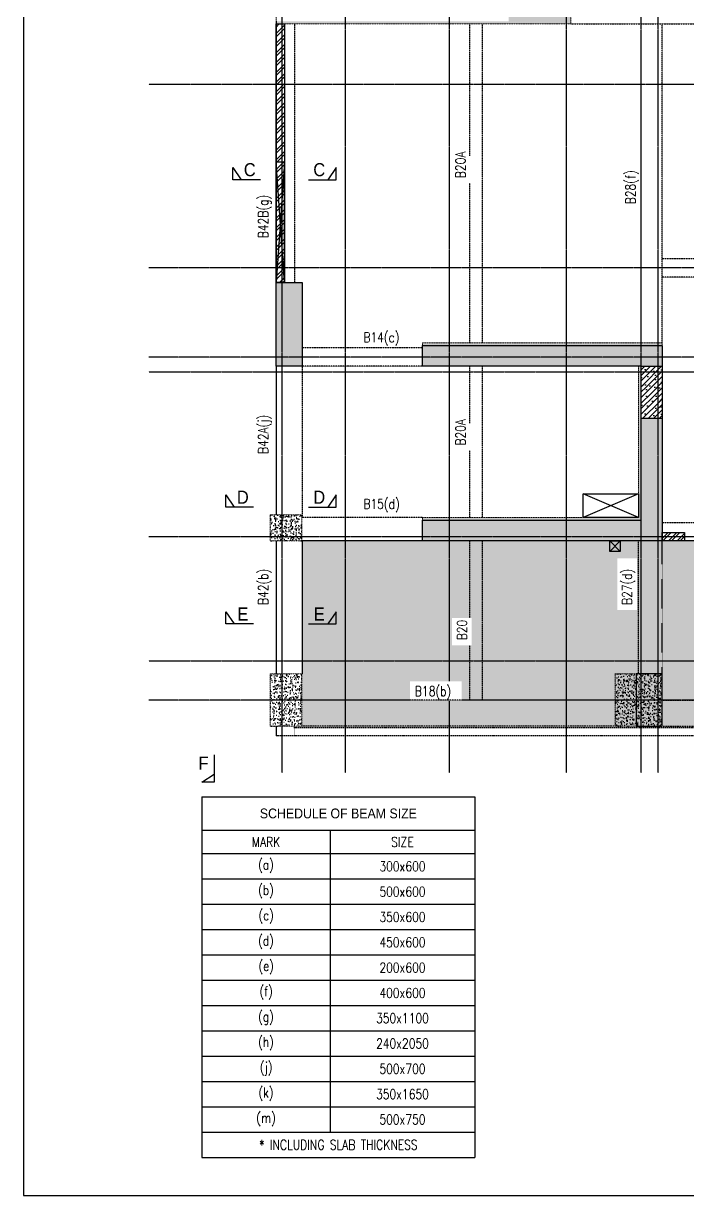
# Model space of a CAD drawing. Header units: millimetres. Extents: x 0 to 129060, y 0 to 42675.
# Drawn here: x 91634 to 104315, y 0 to 22407 of the extents above; entities that cross this region are included whole.
import ezdxf

# ---------------------------------------------------------------- set-up
doc = ezdxf.new("R2010")
doc.units = ezdxf.units.MM
doc.linetypes.add('CENTER', pattern=[2, 1.25, -0.25, 0.25, -0.25])
doc.linetypes.add('HIDDEN', pattern=[0.375, 0.25, -0.125])
doc.layers.add('Boundary', color=40, linetype='Continuous', lineweight=30)
doc.layers.add('COL', color=1, linetype='Continuous', lineweight=0)
for name, color, linetype in [('PI-SCHEDULE', 190, 'Continuous'), ('PI_BEAM NO.', 4, 'Continuous'), ('PI_COLUMN & SHEAR WALL', 1, 'Continuous'), ('PI_COLUMN HATCH', 32, 'Continuous'), ('PI_CUTOUT', 140, 'Continuous'), ('PI_GRIDS', 33, 'Continuous'), ('PI_HATCH', 250, 'Continuous'), ('PI_RCC BEAM', 3, 'HIDDEN'), ('PI_SECTION MARKING', 1, 'Continuous'), ('PI_SHEAR WALL CUTOUT', 6, 'Continuous')]:
    doc.layers.add(name, color=color, linetype=linetype)
doc.styles.add('4-PI-FRAMING PLANS$0$ROMANS', font='romans.shx', dxfattribs={"width": 0.8})
doc.styles.add('ROMANS', font='romans.shx', dxfattribs={"width": 0.8})
doc.styles.get("Standard").update_dxf_attribs({"font": 'arial.ttf'})
doc.styles.add('TITLE', font='arial.ttf', dxfattribs={"width": 0.7})
pattern_1 = [(50, (-2437663.43, 215745.03), (141.8311096, -12.408614), [14.8305085, -163.135593]), (355, (-2437663.43, 215745.03), (-27.436704, 148.7385575), [11.864407, -130.5084746]), (100.4514445, (-2437651.61, 215743.99), (114.394405, 136.329942), [12.603993, -138.6439205]), (46.1842, (-2437663.43, 215784.57), (211.036421, -32.729801), [22.245763, -244.70339]), (96.6356355, (-2437645.84, 215781.85), (184.820159, 192.622322), [18.906, -207.965998]), (351.184164, (-2437663.43, 215784.57), (184.820159, 192.622322), [17.79661, -195.762712]), (21, (-2437643.66, 215774.69), (118.032468, -79.613905), [14.8305085, -163.135593]), (326, (-2437643.66, 215774.69), (48.113201, 143.391252), [11.864407, -130.5084746]), (71.451445, (-2437633.82, 215768.05), (166.145668, 63.7773466), [12.603992, -138.6439205]), (37.5, (-2437663.43, 215745.025), (2.4044912, 65.8264683), [0, -128.9265537, 0, -132.4858757, 0, -131.0028249]), (7.5, (-2437663.43, 215745.025), (52.0194, 77.9910165), [0, -75.5367232, 0, -125.960452, 0, -49.9293785]), (327.5, (-2437707.527, 215745.025), (105.5581088, -4.4600029), [0, -49.4350282, 0, -154.237288, 0, -204.661017]), (317.5, (-2437727.3, 215745.025), (115.319299, 19.7947705), [0, -64.2655367, 0, -102.4293785, 0, -145.338983])]
pattern_2 = [(50, (-2437663.43, 215745.03), (141.8311096, -12.408614), [14.8305085, -163.135593]), (355, (-2437663.43, 215745.03), (-27.436704, 148.7385575), [11.864407, -130.5084746]), (100.4514445, (-2437651.61, 215743.99), (114.394405, 136.329942), [12.603993, -138.6439205]), (46.1842, (-2437663.43, 215784.57), (211.036421, -32.729801), [22.245763, -244.70339]), (96.6356355, (-2437645.84, 215781.85), (184.820159, 192.622322), [18.906, -207.965998]), (351.184164, (-2437663.43, 215784.57), (184.820159, 192.622322), [17.79661, -195.762712]), (21, (-2437643.66, 215774.69), (118.032468, -79.613905), [14.8305085, -163.135593]), (326, (-2437643.66, 215774.69), (48.113201, 143.391252), [11.864407, -130.5084746]), (71.451445, (-2437633.82, 215768.05), (166.145668, 63.7773466), [12.603992, -138.6439205]), (37.5, (-2437663.43, 215745.025), (2.4044912, 65.8264683), [0, -128.9265537, 0, -132.4858757, 0, -131.0028249]), (7.5, (-2437663.43, 215745.025), (52.0194, 77.9910165), [0, -75.5367232, 0, -125.960452, 0, -49.9293785]), (327.5, (-2437707.527, 215745.025), (105.5581088, -4.4600029), [0, -49.4350282, 0, -154.237288, 0, -204.661017]), (317.5, (-2437727.3, 215745.025), (115.319299, 19.7947705), [0, -64.2655367, 0, -102.4293785, 0, -145.338983])]

msp = doc.modelspace()

# ---------------------------------------------------------------- hatches: boundary and pattern name
at = {"layer": 'PI_COLUMN HATCH'}
h = msp.add_hatch(color=256, dxfattribs=at)
h.dxf.hatch_style = 1
h.paths.add_polyline_path([(100896.8, 22398.3), (100896.8, 22848.3), (102086.8, 22848.3), (102086.8, 22448.3), (100896.8, 22448.3)])
h = msp.add_hatch(dxfattribs=at)
h.set_pattern_fill('AR-CONC', color=256, scale=19.774011, style=0)
h.set_pattern_definition([(50, (-2437663.43, 215745.03), (141.8311096, -12.408614), [14.8305085, -163.135593]), (355, (-2437663.43, 215745.03), (-27.436704, 148.7385575), [11.864407, -130.5084746]), (100.4514445, (-2437651.61, 215743.99), (114.394405, 136.329942), [12.603993, -138.6439205]), (46.1842, (-2437663.43, 215784.57), (211.036421, -32.729801), [22.245763, -244.70339]), (96.6356355, (-2437645.84, 215781.85), (184.820159, 192.622322), [18.906, -207.965998]), (351.184164, (-2437663.43, 215784.57), (184.820159, 192.622322), [17.79661, -195.762712]), (21, (-2437643.66, 215774.69), (118.032468, -79.613905), [14.8305085, -163.135593]), (326, (-2437643.66, 215774.69), (48.113201, 143.391252), [11.864407, -130.5084746]), (71.451445, (-2437633.82, 215768.05), (166.145668, 63.7773466), [12.603992, -138.6439205]), (37.5, (-2437663.43, 215745.025), (2.4044912, 65.8264683), [0, -128.9265537, 0, -132.4858757, 0, -131.0028249]), (7.5, (-2437663.43, 215745.025), (52.0194, 77.9910165), [0, -75.5367232, 0, -125.960452, 0, -49.9293785]), (327.5, (-2437707.527, 215745.025), (105.5581088, -4.4600029), [0, -49.4350282, 0, -154.237288, 0, -204.661017]), (317.5, (-2437727.3, 215745.025), (115.319299, 19.7947705), [0, -64.2655367, 0, -102.4293785, 0, -145.338983])])
h.paths.add_polyline_path([(96456.8, 22398.3), (96456.8, 22448.3), (102086.8, 22448.3), (102086.8, 22398.3)])
h = msp.add_hatch(dxfattribs=at)
h.set_pattern_fill('ANSI32', color=256, scale=350, style=0)
h.set_pattern_definition([(45, (-810263.07, 25938.07), (-92.807765, 92.807765), []), (45, (-810201.2, 25938.07), (-92.807765, 92.807765), [])])
h.paths.add_polyline_path([(96616.8, 17453.3), (96456.8, 17453.3), (96456.8, 22398.3), (96616.8, 22398.3)])
h = msp.add_hatch(color=256, dxfattribs=at)
h.dxf.hatch_style = 1
h.paths.add_polyline_path([(96956.8, 15853.3), (96456.8, 15853.3), (96456.8, 17453.3), (96956.8, 17453.3)])
h = msp.add_hatch(dxfattribs=at)
h.set_pattern_fill('AR-CONC', color=256, scale=19.774011, style=0)
h.set_pattern_definition(pattern_2)
h.paths.add_polyline_path([(99256.8, 16253.3), (99256.8, 16303.3), (103831.8, 16303.3), (103831.8, 16253.3)])
h = msp.add_hatch(color=256, dxfattribs=at)
h.dxf.hatch_style = 1
h.paths.add_polyline_path([(99256.8, 15853.3), (99256.8, 16253.3), (99256.8, 16253.3), (103831.8, 16253.3), (103831.8, 15853.3), (103381.8, 15853.3), (99256.8, 15853.3)])
h = msp.add_hatch(dxfattribs=at)
h.set_pattern_fill('AR-CONC', color=256, scale=19.774011, style=0)
h.set_pattern_definition(pattern_2)
h.paths.add_polyline_path([(99256.8, 12913.3), (99256.8, 12963.3), (103381.8, 12963.3), (103381.8, 15853.3), (103432.2, 15853.3), (103431.8, 12913.3)])
h = msp.add_hatch(color=256, dxfattribs=at)
h.dxf.hatch_style = 1
h.paths.add_polyline_path([(99256.8, 12513.3), (99256.8, 12913.3), (103431.8, 12913.3), (103431.8, 14853.3), (103831.8, 14853.3), (103831.8, 12513.3), (99256.8, 12513.3)])
h = msp.add_hatch(dxfattribs=at)
h.set_pattern_fill('AR-CONC', color=256, scale=19.774011, style=0)
h.set_pattern_definition([(50, (-2437663.43, 215745.03), (141.8311096, -12.408614), [14.8305085, -163.135593]), (355, (-2437663.43, 215745.03), (-27.436704, 148.7385575), [11.864407, -130.5084746]), (100.4514445, (-2437651.61, 215743.99), (114.394405, 136.329942), [12.603993, -138.6439205]), (46.1842, (-2437663.43, 215784.57), (211.036421, -32.729801), [22.245763, -244.70339]), (96.6356355, (-2437645.84, 215781.85), (184.820159, 192.622322), [18.906, -207.965998]), (351.184164, (-2437663.43, 215784.57), (184.820159, 192.622322), [17.79661, -195.762712]), (21, (-2437643.66, 215774.69), (118.032468, -79.613905), [14.8305085, -163.135593]), (326, (-2437643.66, 215774.69), (48.113201, 143.391252), [11.864407, -130.5084746]), (71.451445, (-2437633.82, 215768.05), (166.145668, 63.7773466), [12.603992, -138.6439205]), (37.5, (-2437663.43, 215745.025), (2.4044912, 65.8264683), [0, -128.9265537, 0, -132.4858757, 0, -131.0028249]), (7.5, (-2437663.43, 215745.025), (52.0194, 77.9910165), [0, -75.5367232, 0, -125.960452, 0, -49.9293785]), (327.5, (-2437707.527, 215745.025), (105.5581088, -4.4600029), [0, -49.4350282, 0, -154.237288, 0, -204.661017]), (317.5, (-2437727.3, 215745.025), (115.319299, 19.7947705), [0, -64.2655367, 0, -102.4293785, 0, -145.338983])])
h.paths.add_polyline_path([(96346.8, 13013.3), (96946.8, 13013.3), (96946.8, 12513.3), (96346.8, 12513.3)])
h = msp.add_hatch(dxfattribs=at)
h.set_pattern_fill('ANSI32', color=256, scale=12.222222, style=0)
h.set_pattern_definition([(45, (-681725.96, -8091.8), (-82.319014, 82.319014), []), (45, (-681671.08, -8091.8), (-82.319014, 82.319014), [])])
h.paths.add_polyline_path([(103831.8, 12673.3), (104259.3, 12673.3), (104259.3, 12513.3), (103831.8, 12513.3)])
h = msp.add_hatch(dxfattribs=at)
h.set_pattern_fill('AR-CONC', color=256, scale=19.774011, style=0)
h.set_pattern_definition(pattern_1)
h.paths.add_polyline_path([(96946.8, 9973.3), (96946.8, 8973.3), (96346.8, 8973.3), (96346.8, 9973.3)])
h = msp.add_hatch(dxfattribs=at)
h.set_pattern_fill('AR-CONC', color=256, scale=19.774011, style=0)
h.set_pattern_definition(pattern_1)
h.paths.add_polyline_path([(103831.8, 8973.3), (102931.8, 8973.3), (102931.8, 9973.3), (103831.8, 9973.3)])
h = msp.add_hatch(color=256, dxfattribs=at)
h.dxf.hatch_style = 1
h.paths.add_polyline_path([(103331.8, 8973.3), (103831.8, 8973.3), (103831.8, 9973.3), (103331.8, 9973.3)])
at = {"layer": 'PI_HATCH'}
h = msp.add_hatch(dxfattribs=at)
h.set_pattern_fill('ZIGZAG', color=256, scale=1100, style=0)
h.set_pattern_definition([(0, (101117.04, 65655.04), (137.5, 137.5), [137.5, -137.5]), (90, (101254.54, 65655.04), (-137.5, 137.5), [137.5, -137.5])])
h.paths.add_polyline_path([(116881.8, 12513.3), (96956.8, 12513.3), (96956.8, 8973.3), (116881.8, 8973.3)])
at = {"layer": 'PI_SHEAR WALL CUTOUT', "lineweight": -3, "true_color": 0xea14e3}
h = msp.add_hatch(dxfattribs=at)
h.set_pattern_fill('ASPHALT', color=6, scale=600, angle=45)
h.set_pattern_definition([(45, (-579956.2, 16678.23), (-424.26407, 424.26407), [0, -600]), (45, (-580403.66, 16345.3), (-424.26407, 424.26407), [0, -600]), (45, (-580194.8, 16132.15), (-424.26407, 424.26407), [0, -600]), (45, (-579938.17, 16369.7), (-424.26407, 424.26407), [0, -600]), (45, (-579842.74, 16458.74), (-424.26407, 424.26407), [0, -600]), (45, (-580244.6, 16608.25), (-424.26407, 424.26407), [0, -600]), (45, (-580099.34, 16774.7), (-424.26407, 424.26407), [0, -600]), (45, (-580210.7, 16451.3), (-424.26407, 424.26407), [0, -600]), (45, (-580093, 16399.36), (-424.26407, 424.26407), [0, -600]), (45, (-580132.2, 16285.9), (-424.26407, 424.26407), [0, -600]), (45, (-580224.46, 16299.7), (-424.26407, 424.26407), [0, -600]), (45, (-579960.43, 16551), (-424.26407, 424.26407), [0, -600]), (45, (-580212.8, 16529.8), (-424.26407, 424.26407), [0, -600]), (45, (-580354.9, 16506.45), (-424.26407, 424.26407), [0, -600]), (45, (-580097.2, 16634.76), (-424.26407, 424.26407), [0, -600]), (45, (-580320.95, 16324.1), (-424.26407, 424.26407), [0, -600]), (45, (-580045.26, 16379.2), (-424.26407, 424.26407), [0, -600]), (45, (-579780.2, 16324.1), (-424.26407, 424.26407), [0, -600]), (45, (-580050.57, 16064.3), (-424.26407, 424.26407), [0, -600]), (45, (-579981.64, 16215.9), (-424.26407, 424.26407), [0, -600]), (45, (-580077.1, 16135.34), (-424.26407, 424.26407), [0, -600]), (45, (-580501.54, 16401.9), (-424.26407, 424.26407), [600, 0]), (45, (-580448.5, 16348.85), (-424.26407, 424.26407), [600, 0]), (45, (-580395.5, 16295.8), (-424.26407, 424.26407), [600, 0]), (45, (-580342.44, 16242.8), (-424.26407, 424.26407), [600, 0]), (45, (-580289.4, 16189.76), (-424.26407, 424.26407), [600, 0]), (45, (-580236.4, 16136.7), (-424.26407, 424.26407), [600, 0]), (45, (-580183.34, 16083.7), (-424.26407, 424.26407), [600, 0]), (45, (-580130.3, 16030.66), (-424.26407, 424.26407), [600, 0])])
h.paths.add_polyline_path([(103831.8, 15853.3), (103831.8, 14853.3), (103432.2, 14853.3), (103432.2, 15853.3)])

# ---------------------------------------------------------------- linework, layer by layer
at = {"layer": 'COL', "linetype": 'HIDDEN', "ltscale": 0.75, "elevation": 0}
for points in [[(96456.8, 23508.3), (96906.8, 23508.3), (96906.8, 22848.3), (102086.8, 22848.3), (102086.8, 22398.3), (96456.8, 22398.3), (96456.8, 23508.3)], [(99256.8, 16303.3), (103831.8, 16303.3), (103831.8, 12513.3), (99256.8, 12513.3), (99256.8, 12963.3), (103381.8, 12963.3), (103381.8, 15853.3), (99256.8, 15853.3), (99256.8, 16253.3)], [(96346.8, 13013.3), (96946.8, 13013.3), (96946.8, 12513.3), (96346.8, 12513.3)], [(96946.8, 9973.3), (96946.8, 8973.3), (96346.8, 8973.3), (96346.8, 9973.3)], [(103831.8, 8973.3), (102931.8, 8973.3), (102931.8, 9973.3), (103831.8, 9973.3)]]:
    msp.add_lwpolyline(points, close=True, dxfattribs=at)
at = {"layer": 'PI-SCHEDULE'}
for p, q in [((95042.7, 7622.8), (100251.8, 7622.8)), ((95042.7, 7622.8), (95042.7, 728.9)), ((100251.8, 7622.8), (100251.8, 728.9)), ((95042.7, 6984), (100251.8, 6984)), ((97490.6, 6984), (97490.6, 1212.2)), ((95042.7, 6535.8), (100251.8, 6535.8)), ((95042.7, 6051.8), (100251.8, 6051.8)), ((95042.7, 5567.8), (100251.8, 5567.8)), ((95042.7, 5083.9), (100251.8, 5083.9)), ((95042.7, 4599.9), (100251.8, 4599.9)), ((95042.7, 4116), (100251.8, 4116)), ((95042.7, 3632), (100251.8, 3632)), ((95042.7, 3148), (100251.8, 3148)), ((95042.7, 2664.1), (100251.8, 2664.1)), ((95042.7, 2180.1), (100251.8, 2180.1)), ((95042.7, 1696.1), (100251.8, 1696.1)), ((95042.7, 1212.2), (100251.8, 1212.2)), ((95042.7, 728.9), (100251.8, 728.9))]:
    msp.add_line(p, q, dxfattribs=at)
at = {"layer": 'PI_COLUMN & SHEAR WALL', "elevation": 0}
for points in [[(96616.8, 17453.3), (96456.8, 17453.3), (96456.8, 22398.3), (96616.8, 22398.3)], [(96956.8, 15853.3), (96456.8, 15853.3), (96456.8, 17453.3), (96956.8, 17453.3)], [(103831.8, 12673.3), (104259.3, 12673.3), (104259.3, 12513.3), (103831.8, 12513.3)], [(103331.8, 8973.3), (103831.8, 8973.3), (103831.8, 9973.3), (103331.8, 9973.3)]]:
    msp.add_lwpolyline(points, close=True, dxfattribs=at)
at = {"layer": 'PI_CUTOUT'}
for p, q in [((103381.8, 12963.3, 0), (102321.8, 13413.3, 0)), ((103380.8, 13413.3, 0), (102321.8, 12963.3, 0)), ((103031.8, 12513.3, 0), (102831.8, 12313.3, 0)), ((103031.8, 12313.3, 0), (102831.8, 12513.3, 0))]:
    msp.add_line(p, q, dxfattribs=at)
at = {"layer": 'PI_CUTOUT', "elevation": 0}
for points in [[(103381.8, 12963.3), (102321.8, 12963.3), (102321.8, 13413.3), (103381.8, 13413.3)], [(103031.8, 12313.3), (102831.8, 12313.3), (102831.8, 12513.3), (103031.8, 12513.3)]]:
    msp.add_lwpolyline(points, close=True, dxfattribs=at)
at = {"layer": 'PI_GRIDS', "linetype": 'CENTER', "ltscale": 0.5}
for p, q in [((96576.8, 8083.5, 0), (96576.8, 41802.7, 0)), ((97782.2, 8083.5, 0), (97782.2, 41802.7, 0)), ((99766.8, 8083.5, 0), (99766.8, 41802.7, 0)), ((102006.8, 8083.5, 0), (102006.8, 41802.7, 0)), ((103432.2, 8083.5, 0), (103432.2, 41802.7, 0)), ((103751.8, 8083.5, 0), (103751.8, 41802.7, 0)), ((94027.1, 21248.3, 0), (124111.2, 21248.3, 0)), ((124111.2, 17733.3, 0), (94027.1, 17733.3, 0)), ((124111.2, 16028.3, 0), (94027.1, 16028.3, 0)), ((94027.1, 15748.3, 0), (124111.2, 15748.3, 0)), ((124111.2, 12593.3, 0), (94027.1, 12593.3, 0)), ((94027.1, 10223.3, 0), (124111.2, 10223.3, 0)), ((124111.2, 9473.3, 0), (94027.1, 9473.3, 0))]:
    msp.add_line(p, q, dxfattribs=at)
at = {"layer": 'PI_RCC BEAM', "linetype": 'Continuous'}
for p, q in [((96456.8, 22448.3, 0), (96456.8, 17453.3, 0)), ((96456.8, 15853.3, 0), (96456.8, 13013.3, 0)), ((96456.8, 12513.3, 0), (96456.8, 9973.3, 0)), ((99256.8, 12513.3, 0), (96946.8, 12513.3, 0)), ((96956.8, 12513.3, 0), (96956.8, 9973.3, 0)), ((110186.8, 12513.3, 0), (103831.8, 12513.3, 0)), ((96456.8, 8973.3, 0), (96456.8, 8788.3, 0))]:
    msp.add_line(p, q, dxfattribs=at)
at = {"layer": 'PI_RCC BEAM', "ltscale": 0.75}
for p, q in [((96806.8, 22398.3, 0), (96806.8, 17453.3, 0)), ((100156.8, 16303.3, 0), (100156.8, 22398.3, 0)), ((100396.8, 16303.3, 0), (100396.8, 22398.3, 0)), ((102086.8, 22398.3, 0), (110186.8, 22398.3, 0)), ((103431.8, 16303.3, 0), (103431.8, 22398.3, 0)), ((103831.8, 16303.3, 0), (103831.8, 22398.3, 0)), ((110186.8, 17908.3, 0), (103831.8, 17908.3, 0)), ((110186.8, 17558.3, 0), (103831.8, 17558.3, 0)), ((99256.8, 16203.3, 0), (96956.8, 16203.3, 0)), ((99256.8, 15853.3, 0), (96796.8, 15853.3, 0)), ((96956.8, 15853.3, 0), (96956.8, 12963.3, 0)), ((100156.8, 12963.3, 0), (100156.8, 15853.3, 0)), ((100396.8, 12963.3, 0), (100396.8, 15853.3, 0)), ((110186.8, 12863.3, 0), (103831.8, 12863.3, 0)), ((100156.8, 9473.3, 0), (100156.8, 12513.3, 0)), ((100396.8, 9473.3, 0), (100396.8, 12513.3, 0)), ((103381.8, 9973.3, 0), (103381.8, 12513.3, 0)), ((103831.8, 9473.3, 0), (110186.8, 9473.3, 0)), ((103081.8, 8973.3, 0), (96956.8, 8973.3, 0)), ((103831.8, 8973.3, 0), (110186.8, 8973.3, 0))]:
    msp.add_line(p, q, dxfattribs=at)
at = {"layer": 'PI_RCC BEAM'}
for p, q in [((103831.8, 9973.3, 0), (103831.8, 12513.3, 0)), ((96806.8, 8973.3, 0), (96806.8, 8788.3, 0))]:
    msp.add_line(p, q, dxfattribs=at)
at = {"layer": 'PI_RCC BEAM', "ltscale": 100}
for p, q in [((117031.8, 8788.3, 0), (96456.8, 8788.3, 0)), ((116881.8, 8938.3, 0), (96796.8, 8938.3, 0))]:
    msp.add_line(p, q, dxfattribs=at)
at = {"layer": 'PI_SECTION MARKING'}
for points in [[(97077, 19419.8), (97604, 19419.8), (97604, 19654.2), (97447.7, 19419.8)], [(96027.3, 13160.1), (95500.4, 13160.1), (95500.4, 13394.5), (95656.6, 13160.1)], [(97077, 13160.1), (97604, 13160.1), (97604, 13394.5), (97447.7, 13160.1)], [(97077, 10927), (97604, 10927), (97604, 11161.4), (97447.7, 10927)], [(95276.6, 8426.6), (95276.6, 7899.6), (95042.2, 7899.6), (95276.6, 8055.9)]]:
    msp.add_lwpolyline(points, dxfattribs=at)
at = {"layer": 'PI_SHEAR WALL CUTOUT', "color": 6, "lineweight": -3, "true_color": 0xea14e3, "elevation": 0}
msp.add_lwpolyline([(103831.8, 15853.3), (103831.8, 14853.3), (103432.2, 14853.3), (103432.2, 15853.3)], close=True, dxfattribs=at)

# ---------------------------------------------------------------- texts
at = {"layer": 'PI-SCHEDULE', "color": 1, "char_height": 187.5, "attachment_point": 5}
for s, insert, width, style in [('{\\W0.9;SCHEDULE OF BEAM SIZE}', (97647.3, 7303.4), 5010.865, 'TITLE'), ('MARK', (96266.7, 6759.9), 2249.67, 'ROMANS'), ('SIZE', (98871.2, 6759.9), 2562.945, 'ROMANS')]:
    msp.add_mtext(s, dxfattribs=dict(at, insert=insert, width=width, style=style))
at = {"layer": 'PI-SCHEDULE', "color": 4, "char_height": 187.5, "attachment_point": 5, "style": 'ROMANS'}
for s, insert, width in [('(a)', (96266.7, 6293.8), 2249.67), ('300x600', (98871.2, 6293.8), 2562.945), ('(b)', (96266.7, 5809.8), 2249.67), ('500x600', (98871.2, 5809.8), 2562.945), ('(c)', (96266.7, 5325.9), 2249.67), ('350x600', (98871.2, 5325.9), 2562.945), ('(d)', (96266.7, 4841.9), 2249.67), ('450x600', (98871.2, 4841.9), 2562.945), ('(e)', (96266.7, 4357.9), 2249.67), ('200x600', (98871.2, 4357.9), 2562.945), ('(f)', (96266.7, 3874), 2249.67), ('400x600', (98871.2, 3874), 2562.945), ('(g)', (96266.7, 3390), 2249.67), ('350x1100', (98871.2, 3390), 2562.945), ('(h)', (96266.7, 2906), 2249.67), ('240x2050', (98871.2, 2906), 2562.945), ('(j)', (96266.7, 2422.1), 2249.67), ('500x700', (98871.2, 2422.1), 2562.945), ('(k)', (96266.7, 1938.1), 2249.67), ('350x1650', (98871.2, 1938.1), 2562.945), ('(m)', (96266.7, 1454.2), 2249.67), ('500x750', (98871.2, 1454.2), 2562.945), ('* INCLUDING SLAB THICKNESS', (97647.3, 970.5), 5010.865)]:
    msp.add_mtext(s, dxfattribs=dict(at, insert=insert, width=width))
at = {"layer": 'PI_BEAM NO.', "insert": (98125.1, 13314.7, 0), "char_height": 187.5, "width": 9.64064e-11, "attachment_point": 1, "style": '4-PI-FRAMING PLANS$0$ROMANS', "bg_fill": 2}
msp.add_mtext('\\A1;\\C1;B15\\C256;(d) ', dxfattribs=at)
at = {"layer": 'PI_SECTION MARKING', "char_height": 250, "attachment_point": 5}
for s, insert in [('\\A1;\\fArial|b0|i0|c0|p34;\\W0.9;C', (95955.3, 19609.7)), ('\\A1;\\fArial|b0|i0|c0|p34;\\W0.9;C', (97282.1, 19609.7)), ('\\A1;\\fArial|b0|i0|c0|p34;\\W0.9;D', (95822.2, 13349.9)), ('\\A1;\\fArial|b0|i0|c0|p34;\\W0.9;D', (97282.1, 13349.9)), ('\\A1;\\fArial|b0|i0|c0|p34;\\W0.9;E', (97282.1, 11116.8)), ('\\A1;\\fArial|b0|i0|c0|p34;\\W0.9;F', (95071.5, 8265.5))]:
    msp.add_mtext(s, dxfattribs=dict(at, insert=insert))

# ---------------------------------------------------------------- next in the draw order: linework, layer by layer
at = {"layer": 'PI_RCC BEAM', "ltscale": 0.75}
msp.add_line((99256.8, 12963.3, 0), (96946.8, 12963.3, 0), dxfattribs=at)

# ---------------------------------------------------------------- next in the draw order: texts
at = {"layer": 'PI_BEAM NO.', "char_height": 187.5, "attachment_point": 1, "rotation": 90, "style": '4-PI-FRAMING PLANS$0$ROMANS', "bg_fill": 2}
for s, insert, width in [('\\A1;\\C1;B20A', (99886.1, 19449.5), 329.918), ('\\A1;\\C1;B28\\C256;(f) ', (103131.3, 18951, 0), 9.64064e-11), ('\\A1;\\C1;B42B\\C256;(g) ', (96117.8, 18301.4, 0), 9.64064e-11), ('\\A1;\\C1;B42A\\C256;(j) ', (96117.8, 14175.2, 0), 9.64064e-11), ('\\A1;\\C1;B20A', (99886.1, 14337.2), 329.918), ('\\A1;\\C1;B42\\C256;(b) ', (96117.8, 11288.7, 0), 9.64064e-11), ('\\A1;\\C1;B27\\C256;(d) ', (103067.1, 11288.7, 0), 9.64064e-11), ('\\A1;\\C1;B20\\C256; ', (99914.1, 10614.6), 329.918)]:
    msp.add_mtext(s, dxfattribs=dict(at, insert=insert, width=width))
at = {"layer": 'PI_BEAM NO.', "char_height": 187.5, "width": 9.64064e-11, "attachment_point": 1, "style": '4-PI-FRAMING PLANS$0$ROMANS', "bg_fill": 2}
for s, insert in [('\\A1;\\C1;B14\\C256;(c) ', (98125.1, 16500.4, 0)), ('\\A1;\\C1;B18\\C256;(b) ', (99108.7, 9734.9))]:
    msp.add_mtext(s, dxfattribs=dict(at, insert=insert))

# ---------------------------------------------------------------- next in the draw order: linework, layer by layer
at = {"layer": 'Boundary'}
msp.add_lwpolyline([(91633.8, 0), (129059.5, 0), (129059.5, 42675), (91633.8, 42675)], close=True, dxfattribs=at)
at = {"layer": 'PI_COLUMN & SHEAR WALL'}
msp.add_lwpolyline([(103432.2, 15853.3), (103381.8, 15853.3), (99256.8, 15853.3), (99256.8, 15853.3), (99256.8, 16253.3), (103831.8, 16253.3), (103831.8, 12513.3), (99256.8, 12513.3), (99256.8, 12513.3), (99256.8, 12913.3), (103431.8, 12913.3), (103432.2, 15853.3)], dxfattribs=at)
at = {"layer": 'PI_CUTOUT'}
for p, q in [((96616.9, 19753.4, 0), (96456.9, 17453.3, 0)), ((96616.8, 17453.3, 0), (96456.9, 19753.3, 0))]:
    msp.add_line(p, q, dxfattribs=at)
at = {"layer": 'PI_CUTOUT', "elevation": 0}
msp.add_lwpolyline([(96616.8, 19753.3), (96456.9, 19753.3), (96456.9, 17453.3), (96616.8, 17453.3)], close=True, dxfattribs=at)
at = {"layer": 'PI_RCC BEAM', "ltscale": 0.75}
msp.add_line((103081.8, 9473.3, 0), (96956.8, 9473.3, 0), dxfattribs=at)
at = {"layer": 'PI_SECTION MARKING'}
for points in [[(96160.5, 19419.8), (95633.5, 19419.8), (95633.5, 19654.2), (95789.8, 19419.8)], [(96027.3, 10927), (95500.4, 10927), (95500.4, 11161.4), (95656.6, 10927)]]:
    msp.add_lwpolyline(points, dxfattribs=at)

# ---------------------------------------------------------------- next in the draw order: texts
at = {"layer": 'PI_SECTION MARKING', "insert": (95822.2, 11116.8), "char_height": 250, "attachment_point": 5}
msp.add_mtext('\\A1;\\fArial|b0|i0|c0|p34;\\W0.9;E', dxfattribs=at)

doc.saveas('drawing.dxf')
